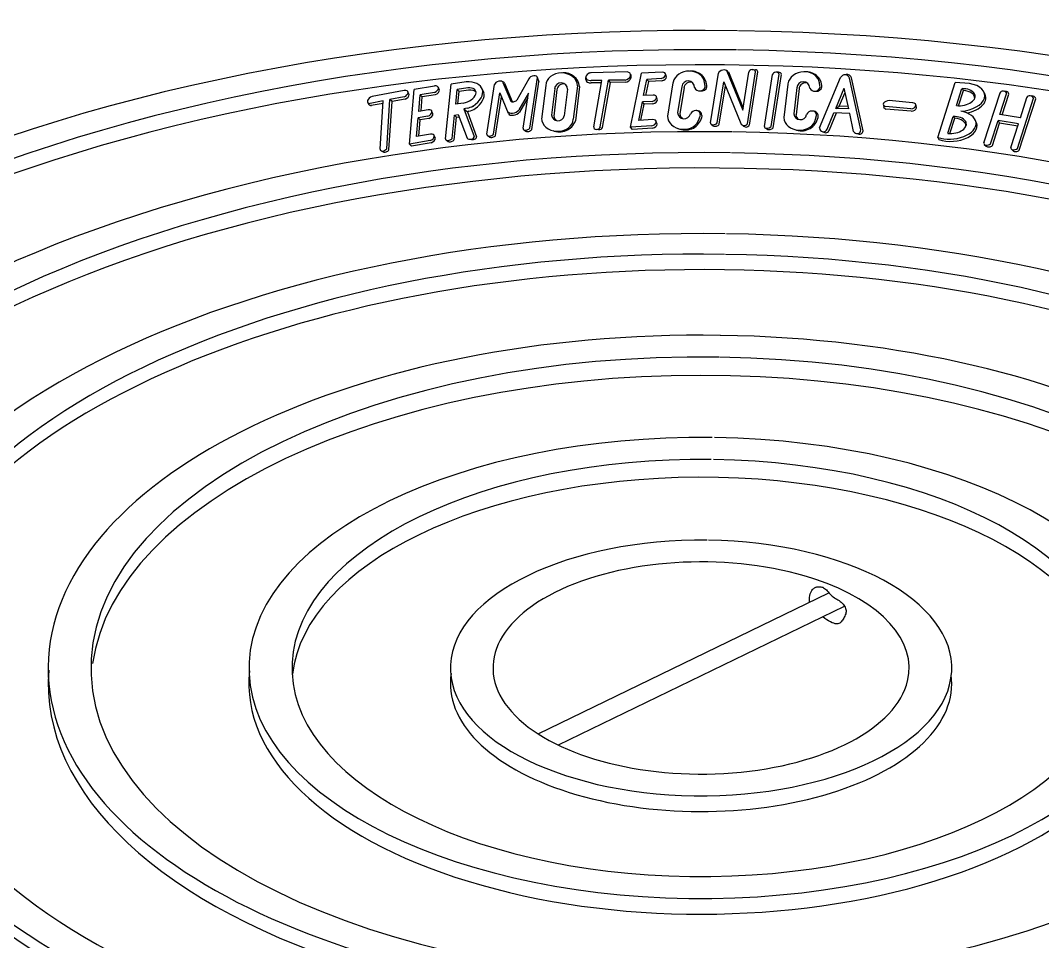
# Model space of a CAD drawing. Header units: millimetres. Extents: x -6664.45 to -6655.66, y -4769.41 to -4760.09.
# Drawn here: x -6659.377 to -6657.532, y -4761.752 to -4760.091 of the extents above; entities that cross this region are included whole.
import ezdxf

# ---------------------------------------------------------------- set-up
doc = ezdxf.new("R2010")
doc.units = ezdxf.units.MM
doc.header["$LTSCALE"] = 10
doc.layers.add('Termotécnica', color=7, linetype='Continuous')

msp = doc.modelspace()

# ---------------------------------------------------------------- linework, layer by layer
at = {"layer": 'Termotécnica', "color": 2}
for p, q in [((-6658.0564, -4760.1796), (-6658.0505, -4760.1797)), ((-6658.4594, -4760.1965), (-6658.4812, -4760.2349)), ((-6658.4578, -4760.2854), (-6658.4438, -4760.1937)), ((-6658.4441, -4760.193), (-6658.441, -4760.2016)), ((-6658.3564, -4760.1976), (-6658.3564, -4760.194)), ((-6658.2817, -4760.1838), (-6658.3468, -4760.1856)), ((-6658.2855, -4760.1985), (-6658.3154, -4760.1989)), ((-6658.2757, -4760.2833), (-6658.2562, -4760.1863)), ((-6658.2755, -4760.1886), (-6658.2752, -4760.1951)), ((-6658.2186, -4760.1843), (-6658.2562, -4760.1863)), ((-6658.2522, -4760.2265), (-6658.2463, -4760.1972)), ((-6658.2203, -4760.1957), (-6658.2463, -4760.1972)), ((-6658.243, -4760.2013), (-6658.2463, -4760.1972)), ((-6658.2107, -4760.1926), (-6658.2121, -4760.188)), ((-6658.1313, -4760.2758), (-6658.1171, -4760.186)), ((-6658.1018, -4760.1826), (-6658.0731, -4760.2529)), ((-6658.0993, -4760.1837), (-6658.0725, -4760.2493)), ((-6658.0731, -4760.2529), (-6658.0622, -4760.1843)), ((-6658.065, -4760.2774), (-6658.0501, -4760.1834)), ((-6658.0613, -4760.2799), (-6658.0461, -4760.1836)), ((-6658.0343, -4760.282), (-6658.0195, -4760.1882)), ((-6658.0223, -4760.282), (-6658.0074, -4760.1881)), ((-6658.0186, -4760.2845), (-6658.0034, -4760.1883)), ((-6658.0085, -4760.1843), (-6658.0124, -4760.1844)), ((-6657.9347, -4760.2849), (-6657.8967, -4760.194)), ((-6657.8865, -4760.1885), (-6657.8904, -4760.1892)), ((-6657.8602, -4760.2883), (-6657.8805, -4760.1952)), ((-6657.8561, -4760.2899), (-6657.8768, -4760.1945)), ((-6658.6749, -4760.314), (-6658.6664, -4760.2155)), ((-6658.6293, -4760.2092), (-6658.6664, -4760.2155)), ((-6658.6205, -4760.2166), (-6658.6225, -4760.2121)), ((-6658.6097, -4760.3043), (-6658.5995, -4760.2056)), ((-6658.5727, -4760.2015), (-6658.5995, -4760.2056)), ((-6658.5913, -4760.242), (-6658.5886, -4760.2154)), ((-6658.5696, -4760.2125), (-6658.5886, -4760.2154)), ((-6658.5849, -4760.2192), (-6658.5886, -4760.2154)), ((-6658.5681, -4760.2166), (-6658.5849, -4760.2192)), ((-6658.5435, -4760.2148), (-6658.5403, -4760.2209)), ((-6658.5349, -4760.2961), (-6658.5213, -4760.2062)), ((-6658.506, -4760.2028), (-6658.4921, -4760.2363)), ((-6658.5035, -4760.2038), (-6658.4896, -4760.2373)), ((-6658.454, -4760.2879), (-6658.441, -4760.2016)), ((-6658.4289, -4760.208), (-6658.4364, -4760.2687)), ((-6658.4127, -4760.2137), (-6658.4186, -4760.2617)), ((-6658.4085, -4760.2156), (-6658.4145, -4760.2637)), ((-6658.3893, -4760.2147), (-6658.3953, -4760.263)), ((-6658.3716, -4760.2086), (-6658.3791, -4760.2692)), ((-6658.3676, -4760.2099), (-6658.3753, -4760.2722)), ((-6658.3275, -4760.1991), (-6658.3466, -4760.1994)), ((-6658.3282, -4760.2033), (-6658.3466, -4760.2036)), ((-6658.3423, -4760.2828), (-6658.3275, -4760.1991)), ((-6658.3303, -4760.283), (-6658.3154, -4760.1989)), ((-6658.3263, -4760.2838), (-6658.312, -4760.203)), ((-6658.312, -4760.203), (-6658.3154, -4760.1989)), ((-6658.2852, -4760.2024), (-6658.312, -4760.203)), ((-6658.248, -4760.2263), (-6658.243, -4760.2013)), ((-6658.219, -4760.1999), (-6658.243, -4760.2013)), ((-6658.1993, -4760.2036), (-6658.2089, -4760.2633)), ((-6658.1833, -4760.2098), (-6658.1909, -4760.2573)), ((-6658.1792, -4760.2119), (-6658.1868, -4760.2593)), ((-6658.1193, -4760.2758), (-6658.1076, -4760.2015)), ((-6658.1156, -4760.2783), (-6658.1046, -4760.2088)), ((-6658.1076, -4760.2015), (-6658.0769, -4760.2768)), ((-6657.992, -4760.2061), (-6657.9991, -4760.2662)), ((-6657.9758, -4760.2117), (-6657.9814, -4760.2594)), ((-6657.9716, -4760.2136), (-6657.9772, -4760.2613)), ((-6657.9054, -4760.2495), (-6657.8902, -4760.2132)), ((-6657.8821, -4760.2504), (-6657.8902, -4760.2132)), ((-6657.7214, -4760.3019), (-6657.6901, -4760.2028)), ((-6657.6641, -4760.2046), (-6657.6901, -4760.2028)), ((-6657.6874, -4760.2446), (-6657.6777, -4760.2139)), ((-6657.6777, -4760.2139), (-6657.675, -4760.2172)), ((-6658.6843, -4760.2173), (-6658.7419, -4760.2283)), ((-6658.7157, -4760.3223), (-6658.71, -4760.2337)), ((-6658.6845, -4760.2289), (-6658.71, -4760.2337)), ((-6658.7062, -4760.2374), (-6658.71, -4760.2337)), ((-6658.6826, -4760.2329), (-6658.7062, -4760.2374)), ((-6658.6754, -4760.2245), (-6658.6774, -4760.2201)), ((-6658.6579, -4760.2549), (-6658.6554, -4760.2251)), ((-6658.6297, -4760.2207), (-6658.6554, -4760.2251)), ((-6658.6516, -4760.2288), (-6658.6554, -4760.2251)), ((-6658.6538, -4760.2542), (-6658.6516, -4760.2288)), ((-6658.6279, -4760.2248), (-6658.6516, -4760.2288)), ((-6658.5872, -4760.2414), (-6658.5849, -4760.2192)), ((-6658.5229, -4760.296), (-6658.5116, -4760.2217)), ((-6658.5192, -4760.2985), (-6658.5087, -4760.2289)), ((-6658.5116, -4760.2217), (-6658.4965, -4760.2583)), ((-6658.4601, -4760.2218), (-6658.4775, -4760.2524)), ((-6658.4614, -4760.2306), (-6658.476, -4760.2564)), ((-6658.4698, -4760.2854), (-6658.4601, -4760.2218)), ((-6658.2352, -4760.2256), (-6658.2522, -4760.2265)), ((-6658.2273, -4760.2339), (-6658.2287, -4760.2293)), ((-6657.8991, -4760.2458), (-6657.8886, -4760.2207)), ((-6657.7668, -4760.2393), (-6657.809, -4760.2356)), ((-6657.6837, -4760.2447), (-6657.675, -4760.2172)), ((-6657.638, -4760.3118), (-6657.609, -4760.2213)), ((-6657.6091, -4760.2607), (-6657.5971, -4760.223)), ((-6657.6051, -4760.2613), (-6657.5931, -4760.2239)), ((-6657.5976, -4760.2191), (-6657.6014, -4760.2186)), ((-6657.5777, -4760.322), (-6657.5486, -4760.2314)), ((-6657.5744, -4760.3251), (-6657.5447, -4760.2323)), ((-6657.5723, -4760.2664), (-6657.5605, -4760.2297)), ((-6657.5491, -4760.2275), (-6657.553, -4760.227)), ((-6658.7502, -4760.2381), (-6658.7483, -4760.2423)), ((-6658.722, -4760.236), (-6658.7454, -4760.2405)), ((-6658.7223, -4760.2405), (-6658.7437, -4760.2446)), ((-6658.7277, -4760.3234), (-6658.722, -4760.236)), ((-6658.7118, -4760.3244), (-6658.7062, -4760.2374)), ((-6658.6411, -4760.2521), (-6658.6579, -4760.2549)), ((-6658.5776, -4760.2399), (-6658.5913, -4760.242)), ((-6658.5706, -4760.2494), (-6658.5769, -4760.2504)), ((-6658.5769, -4760.2504), (-6658.5579, -4760.3002)), ((-6658.5769, -4760.2504), (-6658.5703, -4760.2555)), ((-6658.2611, -4760.2711), (-6658.2545, -4760.238)), ((-6658.257, -4760.2709), (-6658.2512, -4760.2421)), ((-6658.2369, -4760.237), (-6658.2545, -4760.238)), ((-6658.2512, -4760.2421), (-6658.2545, -4760.238)), ((-6658.2356, -4760.2412), (-6658.2512, -4760.2421)), ((-6657.9054, -4760.2495), (-6657.8991, -4760.2458)), ((-6657.8821, -4760.2504), (-6657.9054, -4760.2495)), ((-6657.883, -4760.2464), (-6657.8991, -4760.2458)), ((-6657.8197, -4760.2427), (-6657.819, -4760.2473)), ((-6657.7699, -4760.2504), (-6657.8157, -4760.2464)), ((-6657.7691, -4760.2548), (-6657.8151, -4760.2507)), ((-6657.7599, -4760.2487), (-6657.7606, -4760.2439)), ((-6658.6618, -4760.3003), (-6658.6589, -4760.2666)), ((-6658.6416, -4760.2636), (-6658.6589, -4760.2666)), ((-6658.6552, -4760.2703), (-6658.6589, -4760.2666)), ((-6658.6577, -4760.2996), (-6658.6552, -4760.2703)), ((-6658.6398, -4760.2677), (-6658.6552, -4760.2703)), ((-6658.6324, -4760.2594), (-6658.6343, -4760.255)), ((-6658.5977, -4760.3037), (-6658.5934, -4760.2617)), ((-6658.5939, -4760.306), (-6658.5897, -4760.2656)), ((-6658.5934, -4760.2617), (-6658.5868, -4760.2608)), ((-6658.5934, -4760.2617), (-6658.5897, -4760.2656)), ((-6658.5899, -4760.2673), (-6658.5899, -4760.2673)), ((-6658.5897, -4760.2656), (-6658.5843, -4760.2649)), ((-6658.5868, -4760.2608), (-6658.5705, -4760.303)), ((-6658.5675, -4760.2548), (-6658.5703, -4760.2555)), ((-6658.5703, -4760.2555), (-6658.5536, -4760.3008)), ((-6658.2358, -4760.2697), (-6658.2611, -4760.2711)), ((-6658.1522, -4760.2685), (-6658.1498, -4760.2617)), ((-6658.1483, -4760.2688), (-6658.1473, -4760.2658)), ((-6657.9422, -4760.269), (-6657.9401, -4760.2621)), ((-6657.9383, -4760.2692), (-6657.9374, -4760.2661)), ((-6657.9211, -4760.2869), (-6657.9088, -4760.2574)), ((-6657.917, -4760.2885), (-6657.9041, -4760.2576)), ((-6657.8803, -4760.2588), (-6657.9088, -4760.2574)), ((-6657.8733, -4760.2912), (-6657.8803, -4760.2588)), ((-6657.7032, -4760.2945), (-6657.6935, -4760.2639)), ((-6657.6994, -4760.2948), (-6657.6907, -4760.2673)), ((-6657.6934, -4760.264), (-6657.6907, -4760.2673)), ((-6657.6261, -4760.3136), (-6657.6126, -4760.2716)), ((-6657.6126, -4760.2716), (-6657.6099, -4760.2764)), ((-6657.5758, -4760.2773), (-6657.6126, -4760.2716)), ((-6657.5723, -4760.2664), (-6657.6091, -4760.2607)), ((-6658.4683, -4760.2883), (-6658.4649, -4760.2905)), ((-6658.333, -4760.2883), (-6658.3377, -4760.2874)), ((-6658.2375, -4760.2812), (-6658.2757, -4760.2833)), ((-6658.2724, -4760.2874), (-6658.2757, -4760.2833)), ((-6658.2362, -4760.2854), (-6658.2724, -4760.2874)), ((-6658.2279, -4760.278), (-6658.2293, -4760.2734)), ((-6658.1304, -4760.2783), (-6658.1265, -4760.2809)), ((-6658.0334, -4760.2845), (-6658.0295, -4760.2871)), ((-6657.6228, -4760.3166), (-6657.6099, -4760.2764)), ((-6657.5771, -4760.2815), (-6657.6099, -4760.2764)), ((-6657.5896, -4760.3202), (-6657.5758, -4760.2773)), ((-6658.6372, -4760.3076), (-6658.6749, -4760.314)), ((-6658.6368, -4760.296), (-6658.6618, -4760.3003)), ((-6658.628, -4760.3034), (-6658.6299, -4760.299)), ((-6658.6081, -4760.307), (-6658.6046, -4760.3092)), ((-6658.534, -4760.2986), (-6658.5301, -4760.3011)), ((-6657.7214, -4760.3019), (-6657.7195, -4760.3059)), ((-6658.726, -4760.3261), (-6658.7224, -4760.328)), ((-6658.6712, -4760.3177), (-6658.6749, -4760.314)), ((-6658.6354, -4760.3116), (-6658.6712, -4760.3177)), ((-6657.6374, -4760.3144), (-6657.634, -4760.3176)), ((-6657.589, -4760.3228), (-6657.5856, -4760.326)), ((-6658.4426, -4761.3775), (-6657.9177, -4761.1232)), ((-6658.4059, -4761.3978), (-6657.8894, -4761.1477))]:
    msp.add_line(p, q, dxfattribs=at)
msp.add_lwpolyline([(-6657.9527, -4761.1402), (-6657.953, -4761.1356), (-6657.9529, -4761.1316), (-6657.9524, -4761.1281), (-6657.9517, -4761.1252), (-6657.9507, -4761.1227), (-6657.9495, -4761.1207), (-6657.9484, -4761.119), (-6657.9472, -4761.1175), (-6657.946, -4761.1163), (-6657.9449, -4761.1154), (-6657.9438, -4761.1146), (-6657.9428, -4761.114), (-6657.9417, -4761.1135), (-6657.9406, -4761.1131), (-6657.9394, -4761.1128), (-6657.9381, -4761.1126), (-6657.9367, -4761.1125), (-6657.9353, -4761.1124), (-6657.9338, -4761.1125), (-6657.9322, -4761.1126), (-6657.9306, -4761.113), (-6657.9289, -4761.1135), (-6657.9273, -4761.1143), (-6657.9256, -4761.1154), (-6657.924, -4761.1167), (-6657.9223, -4761.1183), (-6657.9207, -4761.12), (-6657.919, -4761.1219), (-6657.9173, -4761.1238), (-6657.9156, -4761.1257), (-6657.9138, -4761.1275), (-6657.9119, -4761.1293), (-6657.9099, -4761.1309), (-6657.9079, -4761.1323), (-6657.9058, -4761.1337), (-6657.9037, -4761.135), (-6657.9017, -4761.1362), (-6657.8996, -4761.1375), (-6657.8977, -4761.1389), (-6657.8958, -4761.1404), (-6657.894, -4761.142), (-6657.8923, -4761.1437), (-6657.8909, -4761.1455), (-6657.8896, -4761.1474), (-6657.8885, -4761.1494), (-6657.8876, -4761.1514), (-6657.887, -4761.1534), (-6657.8867, -4761.1555), (-6657.8867, -4761.1575), (-6657.887, -4761.1595), (-6657.8875, -4761.1615), (-6657.8882, -4761.1634), (-6657.8891, -4761.1653), (-6657.8901, -4761.1672), (-6657.8911, -4761.169), (-6657.8922, -4761.1708), (-6657.8933, -4761.1725), (-6657.8944, -4761.1741), (-6657.8957, -4761.1756), (-6657.897, -4761.1769), (-6657.8984, -4761.178), (-6657.9001, -4761.1788), (-6657.9019, -4761.1792), (-6657.904, -4761.1794), (-6657.9064, -4761.1791), (-6657.9091, -4761.1784), (-6657.912, -4761.1773), (-6657.9151, -4761.1759), (-6657.9183, -4761.1741), (-6657.9218, -4761.172), (-6657.9254, -4761.1696), (-6657.929, -4761.1669)], dxfattribs=at)
for centre, radius, start, end in [((-6658.3956, -4760.2137), 0.0282, 7.6745, 94.4218), ((-6658.3466, -4760.2183), 0.0327, 90.2615, 95.192), ((-6658.1661, -4760.2105), 0.0281, 359.4117, 93.9358), ((-6657.9585, -4760.2116), 0.0281, 1.7937, 96.3178), ((-6657.8888, -4760.1977), 0.00871, 17.0646, 154.4418), ((-6657.8855, -4760.1976), 0.00917, 19.694, 96.7413), ((-6658.4011, -4760.2152), 0.0117, 1.4076, 175.278), ((-6658.3969, -4760.2172), 0.0117, 76.0498, 175.278), ((-6658.3456, -4760.171), 0.0284, 258.8498, 268.0868), ((-6658.3456, -4760.1753), 0.0284, 258.8498, 268.0868), ((-6658.1736, -4760.211), 0.0267, 161.4497, 163.8553), ((-6658.1718, -4760.2118), 0.0117, 359.322, 173.1925), ((-6658.1677, -4760.2139), 0.0117, 73.9642, 173.1925), ((-6658.1509, -4760.2081), 0.00996, 202.6285, 345.021), ((-6658.1476, -4760.2083), 0.00999, 257.6952, 345.6984), ((-6658.1947, -4760.2141), 0.0536, 3.6684, 11.6165), ((-6657.9641, -4760.2132), 0.0117, 1.704, 175.5744), ((-6657.96, -4760.2151), 0.0117, 76.3462, 175.5744), ((-6657.9434, -4760.2087), 0.00996, 205.0105, 347.403), ((-6657.9402, -4760.2087), 0.00999, 260.0772, 348.0803), ((-6657.987, -4760.2165), 0.0536, 6.0504, 13.9985), ((-6658.5793, -4760.2111), 0.0392, 282.8353, 299.6102), ((-6658.5735, -4760.226), 0.0294, 281.8715, 305.883), ((-6658.1585, -4760.2636), 0.0101, 85.3203, 156.2621), ((-6658.1574, -4760.2611), 0.00762, 355.2775, 91.4016), ((-6658.1562, -4760.2631), 0.00939, 342.9496, 88.0959), ((-6658.4068, -4760.2601), 0.0118, 185.9885, 346.9078), ((-6658.4043, -4760.2609), 0.0311, 247.3523, 338.8175), ((-6658.4026, -4760.262), 0.0118, 185.9885, 233.6607), ((-6658.1791, -4760.2564), 0.0118, 183.903, 344.8223), ((-6658.1767, -4760.2582), 0.0303, 244.6282, 339.4969), ((-6658.175, -4760.2585), 0.0118, 183.903, 231.5751), ((-6657.9696, -4760.2581), 0.0118, 186.2849, 347.2042), ((-6657.9672, -4760.2597), 0.0303, 247.0102, 341.8789), ((-6657.9655, -4760.26), 0.0118, 186.2849, 233.9571), ((-6657.9487, -4760.2644), 0.0101, 87.7023, 158.6441), ((-6657.9478, -4760.2619), 0.00762, 357.6595, 93.7836), ((-6657.9465, -4760.2638), 0.00939, 345.3316, 90.4779), ((-6658.0708, -4760.2737), 0.00686, 206.6539, 327.3066), ((-6658.0672, -4760.2763), 0.00686, 215.4967, 327.3066), ((-6657.9278, -4760.2848), 0.00698, 180.9087, 342.497), ((-6657.9237, -4760.2864), 0.00698, 230.6055, 342.497), ((-6657.867, -4760.2883), 0.00685, 204.867, 359.6625), ((-6657.8632, -4760.2888), 0.00717, 241.988, 351.0299)]:
    msp.add_arc(centre, radius, start, end, dxfattribs=at)
at = {"layer": 'Termotécnica', "color": 3}
for major_axis, start_param, end_param in [((-2.2574, 0), 4.683317, 10.965593), ((-2.1892, 0), 4.683276, 10.965593), ((-1.8989, 0), 4.683193, 10.965593), ((-1.8246, 0), 4.683443, 10.965593), ((-1.5381, 0), 4.68425, 10.965593), ((-1.4651, 0), 4.683513, 10.965593), ((-1.1782, 0), 4.683289, 10.965593), ((-1.1011, 0), 4.683446, 10.965593), ((-0.816, 0), 4.68777, 10.965593), ((-0.7383, 0), 4.68777, 10.965593), ((-0.4524, 0), 4.68777, 10.965593), ((-0.4524, 0), 4.68777, 10.965593), ((-0.3755, 0), 4.110068, 9.304426), ((-0.3755, 0), 3.017295, 4.133275)]:
    msp.add_ellipse((-6658.1485, -4761.259), major_axis=major_axis, ratio=0.509483, start_param=start_param, end_param=end_param, dxfattribs=at)
at = {"layer": 'Termotécnica', "color": 1}
for centre, major_axis, start_param, end_param in [((-6658.1485, -4761.2862), (-2.1892, 0), 3.211355, 6.174826), ((-6658.1456, -4761.2866), (-1.8246, 0), 3.251756, 6.288521), ((-6658.1485, -4761.2868), (-1.4651, 0), 3.209855, 6.206597), ((-6658.1485, -4761.2921), (-1.1011, 0), 3.2156, 6.210017), ((-6658.1485, -4761.2912), (-0.7383, 0), 3.211122, 6.226449), ((-6658.1485, -4761.2828), (-1.8989, 0), 0.04045, 3.161195), ((-6658.1485, -4761.2818), (-1.5381, 0), 6.267607, 9.456891), ((-6658.1485, -4761.2874), (-1.1782, 0), 6.242162, 9.483345), ((-6658.1485, -4761.2874), (-0.816, 0), 6.227173, 9.483839), ((-6658.1485, -4761.2874), (-0.4524, 0), 6.203015, 9.493268), ((-6658.1485, -4761.4465), (-2.1917, 0), 0.095342, 3.055818)]:
    msp.add_ellipse(centre, major_axis=major_axis, ratio=0.509483, start_param=start_param, end_param=end_param, dxfattribs=at)
at = {"layer": 'Termotécnica', "color": 2}
for centre, major_axis, ratio, start_param, end_param in [((-6658.1095, -4760.1854), (-0.00768, -0.00271), 0.578736, 3.145987, 5.880044), ((-6658.0561, -4760.1843), (-0.0061, -0.00041), 0.781941, 3.257151, 6.161033), ((-6658.0521, -4760.1844), (-0.0061, -0.00041), 0.781941, 3.215265, 4.396645), ((-6658.4517, -4760.1957), (-0.00766, -0.00276), 0.578736, 2.823171, 5.880044), ((-6658.4003, -4760.2086), (-0.0286, 0), 0.8011, 3.141593, 6.259857), ((-6658.3471, -4760.192), (-0.00906, -0.00302), 0.709218, 4.755151, 7.176827), ((-6658.3471, -4760.1962), (-0.00906, -0.00302), 0.709218, 6.034346, 7.176827), ((-6658.2852, -4760.1911), (-0.00946, -0.00315), 0.709218, 1.297083, 4.108937), ((-6658.2848, -4760.1951), (-0.00946, -0.00315), 0.709218, 1.297083, 2.702231), ((-6658.2214, -4760.1902), (-0.00913, -0.00281), 0.578736, 1.509695, 4.232014), ((-6658.2201, -4760.1945), (-0.00913, -0.00281), 0.578736, 1.509695, 2.986106), ((-6658.1707, -4760.2052), (-0.0285, -0.0018), 0.8011, 3.141593, 6.087432), ((-6658.107, -4760.1864), (-0.00768, -0.00271), 0.578736, 3.145987, 3.943396), ((-6658.0135, -4760.1891), (-0.0061, -0.00041), 0.781941, 3.257151, 6.161033), ((-6658.0094, -4760.189), (-0.0061, -0.00041), 0.781941, 3.257151, 4.518145), ((-6657.9634, -4760.2065), (-0.0284, -0.003), 0.8011, 3.141593, 6.087432), ((-6658.6862, -4760.2236), (-0.00868, -0.004), 0.578736, 1.509695, 4.232014), ((-6658.6314, -4760.2154), (-0.00876, -0.00382), 0.578736, 1.509695, 4.232014), ((-6658.6296, -4760.2195), (-0.00876, -0.00382), 0.578736, 1.509695, 2.986106), ((-6658.5747, -4760.2264), (-0.0196, -0.0081), 0.578736, 1.189572, 4.221749), ((-6658.5846, -4760.2296), (-0.0412, -0.0148), 0.578736, 1.994635, 4.215716), ((-6658.5731, -4760.2304), (-0.0196, -0.0081), 0.578736, 3.319691, 4.221749), ((-6658.5136, -4760.2055), (-0.00766, -0.00276), 0.578736, 3.145987, 5.880044), ((-6658.5111, -4760.2065), (-0.00766, -0.00276), 0.578736, 3.145987, 3.943396), ((-6657.6804, -4760.2293), (-0.0264, -0.0024), 0.578736, 1.253089, 4.552486), ((-6657.6804, -4760.2293), (-0.0439, -0.004), 0.578736, 1.539841, 4.279425), ((-6658.7416, -4760.2341), (-0.00868, -0.004), 0.578736, 4.486854, 7.151378), ((-6658.6844, -4760.2277), (-0.00868, -0.004), 0.578736, 1.509695, 2.986106), ((-6658.5816, -4760.235), (-0.0407, -0.0159), 0.578736, 1.997126, 3.062811), ((-6658.4861, -4760.2333), (-0.00639, -0.00231), 0.578736, 0.187701, 2.216097), ((-6658.238, -4760.2315), (-0.00913, -0.00281), 0.578736, 1.509695, 4.232014), ((-6658.2366, -4760.2358), (-0.00913, -0.00281), 0.578736, 1.509695, 2.986106), ((-6657.8103, -4760.2412), (-0.00944, -0.00148), 0.578736, 4.486854, 7.151378), ((-6657.6812, -4760.2325), (-0.0264, -0.0024), 0.578736, 3.051229, 4.419422), ((-6657.6786, -4760.2333), (-0.0439, -0.004), 0.578736, 1.72607, 3.459446), ((-6657.6032, -4760.2231), (-0.00609, 0.00053), 0.781941, 3.257151, 6.161033), ((-6657.5992, -4760.2237), (-0.00609, 0.00053), 0.781941, 3.257151, 4.518145), ((-6657.5548, -4760.2315), (-0.00609, 0.00053), 0.781941, 3.257151, 6.161033), ((-6657.5507, -4760.2321), (-0.00609, 0.00053), 0.781941, 3.257151, 4.518145), ((-6658.7397, -4760.2381), (-0.00868, -0.004), 0.578736, 0.019642, 0.868193), ((-6658.6432, -4760.2583), (-0.00876, -0.00382), 0.578736, 1.509695, 4.232014), ((-6658.4868, -4760.2505), (-0.0112, -0.004), 0.578736, 0.099214, 2.315625), ((-6657.8096, -4760.2456), (-0.00944, -0.00148), 0.578736, 0.019642, 0.868193), ((-6657.7701, -4760.2449), (-0.00944, -0.00148), 0.578736, 1.509695, 4.232014), ((-6657.7694, -4760.2493), (-0.00944, -0.00148), 0.578736, 1.509695, 2.986106), ((-6658.6414, -4760.2624), (-0.00876, -0.00382), 0.578736, 1.509695, 2.986106), ((-6658.4854, -4760.2544), (-0.0112, -0.004), 0.578736, 0.099214, 2.322425), ((-6658.4077, -4760.268), (0.0286, -0.0007), 0.8011, 3.141593, 6.259857), ((-6658.2386, -4760.2757), (-0.00913, -0.00281), 0.578736, 1.509695, 4.232014), ((-6658.1803, -4760.2643), (0.0286, -0.001), 0.8011, 3.141593, 6.142499), ((-6657.9705, -4760.266), (0.0286, 0.0002), 0.8011, 3.141593, 6.142499), ((-6657.6962, -4760.2794), (-0.0439, -0.004), 0.578736, 0.907334, 4.279425), ((-6657.6943, -4760.2834), (-0.0439, -0.004), 0.578736, 0.907334, 3.451965), ((-6657.6962, -4760.2794), (-0.0264, -0.0024), 0.578736, 1.250085, 4.555334), ((-6657.697, -4760.2826), (-0.0264, -0.0024), 0.578736, 3.051229, 4.419422), ((-6658.4633, -4760.2845), (-0.00639, -0.00231), 0.578736, 5.943943, 8.654768), ((-6658.4596, -4760.2869), (-0.00639, -0.00231), 0.578736, 0.411787, 2.371583), ((-6658.3362, -4760.2827), (-0.006, -0.002), 0.709218, 5.851727, 8.922756), ((-6658.3323, -4760.2836), (-0.006, -0.002), 0.709218, 1.202153, 2.639571), ((-6658.2372, -4760.28), (-0.00913, -0.00281), 0.578736, 1.509695, 2.986106), ((-6658.1248, -4760.2748), (-0.00641, -0.00227), 0.578736, 5.943943, 8.654768), ((-6658.1211, -4760.2773), (-0.00641, -0.00227), 0.578736, 0.411787, 2.371583), ((-6658.0278, -4760.2811), (-0.00641, -0.00227), 0.578736, 5.943943, 8.654768), ((-6658.0241, -4760.2836), (-0.00641, -0.00227), 0.578736, 0.411787, 2.371583), ((-6658.6389, -4760.3023), (-0.00876, -0.00382), 0.578736, 1.509695, 4.232014), ((-6658.6371, -4760.3064), (-0.00876, -0.00382), 0.578736, 1.509695, 2.986106), ((-6658.6033, -4760.303), (-0.00628, -0.00261), 0.578736, 5.943943, 8.654768), ((-6658.5994, -4760.3053), (-0.00628, -0.00261), 0.578736, 0.411787, 2.371583), ((-6658.5643, -4760.3013), (-0.00634, -0.00127), 0.578736, 0.127752, 3.072214), ((-6658.5599, -4760.3019), (-0.00634, -0.00127), 0.578736, 0.653314, 3.072214), ((-6658.5285, -4760.2951), (-0.00639, -0.00231), 0.578736, 5.943943, 8.654768), ((-6658.5247, -4760.2976), (-0.00639, -0.00231), 0.578736, 0.411787, 2.371583), ((-6658.7213, -4760.3219), (-0.00617, -0.00285), 0.578736, 5.943943, 8.654768), ((-6658.7174, -4760.324), (-0.00617, -0.00285), 0.578736, 0.411787, 2.371583), ((-6657.6314, -4760.3119), (-0.00668, -0.00126), 0.578736, 5.943943, 8.654768), ((-6657.6282, -4760.3149), (-0.00668, -0.00126), 0.578736, 0.411787, 2.371583), ((-6657.583, -4760.3203), (-0.00668, -0.00126), 0.578736, 5.943943, 8.654768), ((-6657.5797, -4760.3233), (-0.00668, -0.00126), 0.578736, 0.411787, 2.371583)]:
    msp.add_ellipse(centre, major_axis=major_axis, ratio=ratio, start_param=start_param, end_param=end_param, dxfattribs=at)

doc.saveas('drawing.dxf')
